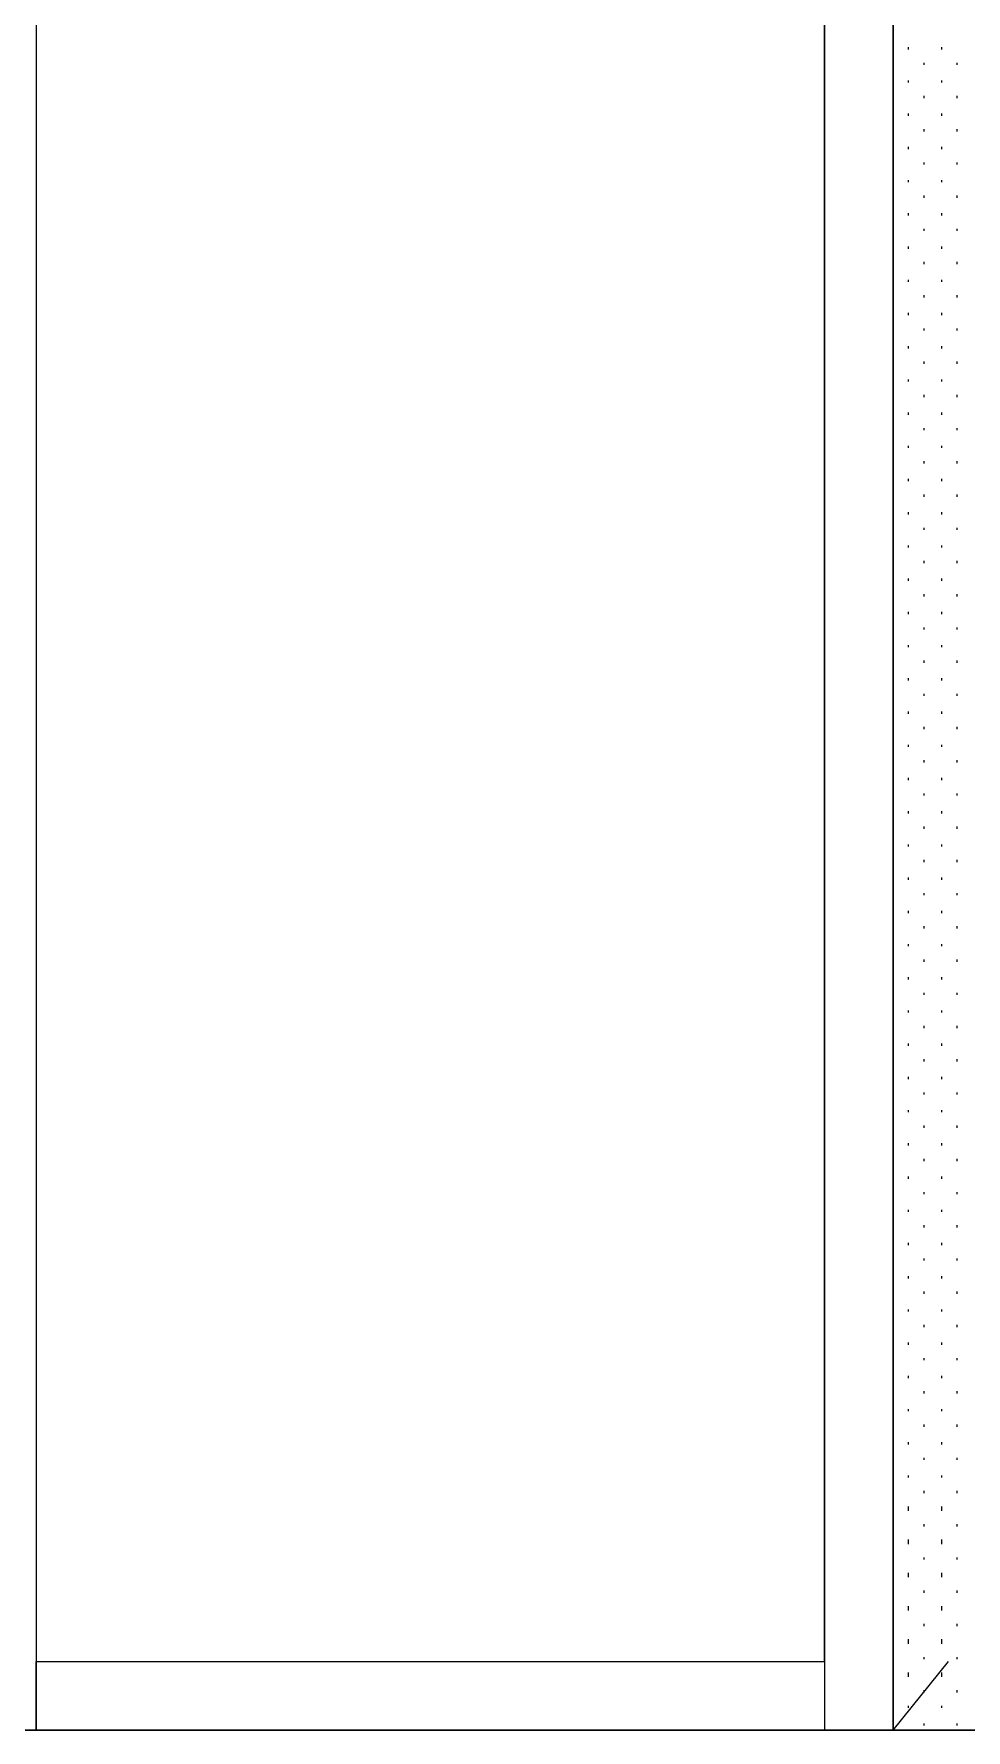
# Model space of a CAD drawing. Header units: inches. Extents: x -6061 to 13621, y -296 to 7483.
# Drawn here: x -5688.9 to -5655.2, y -184.6 to -123.2 of the extents above; entities that cross this region are included whole.
import ezdxf

# ---------------------------------------------------------------- set-up
doc = ezdxf.new("R2010")
doc.units = ezdxf.units.IN
doc.header["$MEASUREMENT"] = 0
doc.layers.get('0').update_dxf_attribs({"linetype": 'CONTINUOUS'})

msp = doc.modelspace()

# ---------------------------------------------------------------- linework, layer by layer
at = {"color": 7, "linetype": 'Continuous', "lineweight": 9, "true_color": 0x000007}
for p, q in [((-5688.83805, -92.53575), (-5688.83805, -184.55973)), ((-5660.32583, -92.53575), (-5660.32583, -184.55973)), ((-5657.84302, -92.53575), (-5657.84302, -184.55973)), ((-5688.83805, -95.01855), (-5688.83805, -182.07692)), ((-5660.32583, -182.07692), (-5660.32583, -95.01855)), ((-5657.84302, -184.55973), (-5657.84302, -95.01855)), ((-5688.83805, -182.07692), (-5660.32583, -182.07692)), ((-5688.83805, -184.55973), (-5688.83805, -182.07692)), ((-5688.83805, -182.07692), (-5660.32583, -182.07692)), ((-5660.32583, -182.07692), (-5660.32583, -184.55973)), ((-5657.84302, -184.55973), (-5655.84076, -182.07692)), ((-5691.32085, -184.55973), (-5688.83805, -184.55973)), ((-5688.83805, -184.55973), (-5691.32085, -184.55973)), ((-5660.32583, -184.55973), (-5688.83805, -184.55973)), ((-5688.83805, -184.55973), (-5660.32583, -184.55973)), ((-5660.32583, -184.55973), (-5657.84302, -184.55973)), ((-5657.84302, -184.55973), (-5660.32583, -184.55973)), ((-5621.8023, -184.55973), (-5657.84302, -184.55973)), ((-5657.84302, -184.55973), (-5621.8023, -184.55973))]:
    msp.add_line(p, q, dxfattribs=at)
at = {"color": 7, "linetype": 'Continuous', "lineweight": 9, "true_color": 0xffffff}
for p, q in [((-5657.28239, -123.77104), (-5657.28239, -123.69095)), ((-5656.08103, -123.77104), (-5656.08103, -123.69095)), ((-5656.72176, -124.33167), (-5656.72176, -124.25158)), ((-5655.5204, -124.33167), (-5655.5204, -124.25158)), ((-5657.28239, -124.9724), (-5657.28239, -124.89231)), ((-5656.08103, -124.9724), (-5656.08103, -124.89231)), ((-5656.72176, -125.53303), (-5656.72176, -125.45294)), ((-5655.5204, -125.53303), (-5655.5204, -125.45294)), ((-5657.28239, -126.17376), (-5657.28239, -126.09367)), ((-5656.08103, -126.17376), (-5656.08103, -126.09367)), ((-5656.72176, -126.73439), (-5656.72176, -126.6543)), ((-5655.5204, -126.73439), (-5655.5204, -126.6543)), ((-5657.28239, -127.37511), (-5657.28239, -127.29502)), ((-5656.08103, -127.37511), (-5656.08103, -127.29502)), ((-5656.72176, -127.93575), (-5656.72176, -127.85566)), ((-5655.5204, -127.93575), (-5655.5204, -127.85566)), ((-5657.28239, -128.57647), (-5657.28239, -128.49638)), ((-5656.08103, -128.57647), (-5656.08103, -128.49638)), ((-5656.72176, -129.1371), (-5656.72176, -129.05701)), ((-5655.5204, -129.1371), (-5655.5204, -129.05701)), ((-5657.28239, -129.77783), (-5657.28239, -129.69774)), ((-5656.08103, -129.77783), (-5656.08103, -129.69774)), ((-5656.72176, -130.33846), (-5656.72176, -130.25837)), ((-5655.5204, -130.33846), (-5655.5204, -130.25837)), ((-5657.28239, -130.97919), (-5657.28239, -130.8991)), ((-5656.08103, -130.97919), (-5656.08103, -130.8991)), ((-5656.72176, -131.53982), (-5656.72176, -131.45973)), ((-5655.5204, -131.53982), (-5655.5204, -131.45973)), ((-5657.28239, -132.18054), (-5657.28239, -132.10045)), ((-5656.08103, -132.18054), (-5656.08103, -132.10045)), ((-5656.72176, -132.74118), (-5656.72176, -132.66109)), ((-5655.5204, -132.74118), (-5655.5204, -132.66109)), ((-5657.28239, -133.3819), (-5657.28239, -133.30181)), ((-5656.08103, -133.3819), (-5656.08103, -133.30181)), ((-5656.72176, -133.94253), (-5656.72176, -133.86244)), ((-5655.5204, -133.94253), (-5655.5204, -133.86244)), ((-5657.28239, -134.58326), (-5657.28239, -134.50317)), ((-5656.08103, -134.58326), (-5656.08103, -134.50317)), ((-5656.72176, -135.14389), (-5656.72176, -135.0638)), ((-5655.5204, -135.14389), (-5655.5204, -135.0638)), ((-5657.28239, -135.78462), (-5657.28239, -135.70453)), ((-5656.08103, -135.78462), (-5656.08103, -135.70453)), ((-5656.72176, -136.34525), (-5656.72176, -136.26516)), ((-5655.5204, -136.34525), (-5655.5204, -136.26516)), ((-5657.28239, -136.98597), (-5657.28239, -136.90588)), ((-5656.08103, -136.98597), (-5656.08103, -136.90588)), ((-5656.72176, -137.54661), (-5656.72176, -137.46652)), ((-5655.5204, -137.54661), (-5655.5204, -137.46652)), ((-5657.28239, -138.18733), (-5657.28239, -138.10724)), ((-5656.08103, -138.18733), (-5656.08103, -138.10724)), ((-5656.72176, -138.74796), (-5656.72176, -138.66787)), ((-5655.5204, -138.74796), (-5655.5204, -138.66787)), ((-5657.28239, -139.38869), (-5657.28239, -139.3086)), ((-5656.72176, -139.94932), (-5656.72176, -139.86923)), ((-5656.08103, -139.38869), (-5656.08103, -139.3086)), ((-5655.5204, -139.94932), (-5655.5204, -139.86923)), ((-5657.28239, -140.59005), (-5657.28239, -140.50995)), ((-5656.72176, -141.15068), (-5656.72176, -141.07059)), ((-5656.08103, -140.59005), (-5656.08103, -140.50995)), ((-5655.5204, -141.15068), (-5655.5204, -141.07059)), ((-5657.28239, -141.7914), (-5657.28239, -141.71131)), ((-5656.08103, -141.7914), (-5656.08103, -141.71131)), ((-5656.72176, -142.35204), (-5656.72176, -142.27195)), ((-5655.5204, -142.35204), (-5655.5204, -142.27195)), ((-5657.28239, -142.99276), (-5657.28239, -142.91267)), ((-5656.08103, -142.99276), (-5656.08103, -142.91267)), ((-5656.72176, -143.55339), (-5656.72176, -143.4733)), ((-5655.5204, -143.55339), (-5655.5204, -143.4733)), ((-5657.28239, -144.19412), (-5657.28239, -144.11403)), ((-5656.08103, -144.19412), (-5656.08103, -144.11403)), ((-5656.72176, -144.75475), (-5656.72176, -144.67466)), ((-5655.5204, -144.75475), (-5655.5204, -144.67466)), ((-5657.28239, -145.39548), (-5657.28239, -145.31538)), ((-5656.08103, -145.39548), (-5656.08103, -145.31538)), ((-5656.72176, -145.95611), (-5656.72176, -145.87602)), ((-5655.5204, -145.95611), (-5655.5204, -145.87602)), ((-5657.28239, -146.59683), (-5657.28239, -146.51674)), ((-5656.08103, -146.59683), (-5656.08103, -146.51674)), ((-5656.72176, -147.15747), (-5656.72176, -147.07738)), ((-5655.5204, -147.15747), (-5655.5204, -147.07738)), ((-5657.28239, -147.79819), (-5657.28239, -147.7181)), ((-5656.08103, -147.79819), (-5656.08103, -147.7181)), ((-5656.72176, -148.35882), (-5656.72176, -148.27873)), ((-5655.5204, -148.35882), (-5655.5204, -148.27873)), ((-5657.28239, -148.99955), (-5657.28239, -148.91946)), ((-5656.08103, -148.99955), (-5656.08103, -148.91946)), ((-5656.72176, -149.56018), (-5656.72176, -149.48009)), ((-5655.5204, -149.56018), (-5655.5204, -149.48009)), ((-5657.28239, -150.20091), (-5657.28239, -150.12081)), ((-5656.08103, -150.20091), (-5656.08103, -150.12081)), ((-5656.72176, -150.76154), (-5656.72176, -150.68145)), ((-5655.5204, -150.76154), (-5655.5204, -150.68145)), ((-5657.28239, -151.40226), (-5657.28239, -151.32217)), ((-5656.08103, -151.40226), (-5656.08103, -151.32217)), ((-5656.72176, -151.9629), (-5656.72176, -151.88281)), ((-5655.5204, -151.9629), (-5655.5204, -151.88281)), ((-5657.28239, -152.60362), (-5657.28239, -152.52353)), ((-5656.08103, -152.60362), (-5656.08103, -152.52353)), ((-5656.72176, -153.16425), (-5656.72176, -153.08416)), ((-5655.5204, -153.16425), (-5655.5204, -153.08416)), ((-5657.28239, -153.80498), (-5657.28239, -153.72489)), ((-5656.08103, -153.80498), (-5656.08103, -153.72489)), ((-5656.72176, -154.36561), (-5656.72176, -154.28552)), ((-5655.5204, -154.36561), (-5655.5204, -154.28552)), ((-5657.28239, -155.00634), (-5657.28239, -154.92624)), ((-5656.08103, -155.00634), (-5656.08103, -154.92624)), ((-5656.72176, -155.56697), (-5656.72176, -155.48688)), ((-5655.5204, -155.56697), (-5655.5204, -155.48688)), ((-5657.28239, -156.20769), (-5657.28239, -156.1276)), ((-5656.08103, -156.20769), (-5656.08103, -156.1276)), ((-5656.72176, -156.76833), (-5656.72176, -156.68824)), ((-5655.5204, -156.76833), (-5655.5204, -156.68824)), ((-5657.28239, -157.40905), (-5657.28239, -157.32896)), ((-5656.08103, -157.40905), (-5656.08103, -157.32896)), ((-5656.72176, -157.96968), (-5656.72176, -157.88959)), ((-5655.5204, -157.96968), (-5655.5204, -157.88959)), ((-5657.28239, -158.61041), (-5657.28239, -158.53032)), ((-5656.08103, -158.61041), (-5656.08103, -158.53032)), ((-5656.72176, -159.17104), (-5656.72176, -159.09095)), ((-5655.5204, -159.17104), (-5655.5204, -159.09095)), ((-5657.28239, -159.81176), (-5657.28239, -159.73167)), ((-5656.08103, -159.81176), (-5656.08103, -159.73167)), ((-5656.72176, -160.3724), (-5656.72176, -160.29231)), ((-5655.5204, -160.3724), (-5655.5204, -160.29231)), ((-5657.28239, -161.01312), (-5657.28239, -160.93303)), ((-5656.08103, -161.01312), (-5656.08103, -160.93303)), ((-5656.72176, -161.57376), (-5656.72176, -161.49367)), ((-5655.5204, -161.57376), (-5655.5204, -161.49367)), ((-5657.28239, -162.21448), (-5657.28239, -162.13439)), ((-5656.08103, -162.21448), (-5656.08103, -162.13439)), ((-5656.72176, -162.77511), (-5656.72176, -162.69502)), ((-5655.5204, -162.77511), (-5655.5204, -162.69502)), ((-5657.28239, -163.41584), (-5657.28239, -163.33575)), ((-5656.08103, -163.41584), (-5656.08103, -163.33575)), ((-5656.72176, -163.97647), (-5656.72176, -163.89638)), ((-5655.5204, -163.97647), (-5655.5204, -163.89638)), ((-5657.28239, -164.61719), (-5657.28239, -164.5371)), ((-5656.08103, -164.61719), (-5656.08103, -164.5371)), ((-5656.72176, -165.17783), (-5656.72176, -165.09774)), ((-5655.5204, -165.17783), (-5655.5204, -165.09774)), ((-5657.28239, -165.81855), (-5657.28239, -165.73846)), ((-5656.08103, -165.81855), (-5656.08103, -165.73846)), ((-5656.72176, -166.37919), (-5656.72176, -166.2991)), ((-5655.5204, -166.37919), (-5655.5204, -166.2991)), ((-5657.28239, -167.01991), (-5657.28239, -166.93982)), ((-5656.08103, -167.01991), (-5656.08103, -166.93982)), ((-5656.72176, -167.58054), (-5656.72176, -167.50045)), ((-5655.5204, -167.58054), (-5655.5204, -167.50045)), ((-5657.28239, -168.22127), (-5657.28239, -168.14118)), ((-5656.72176, -168.7819), (-5656.72176, -168.70181)), ((-5656.08103, -168.22127), (-5656.08103, -168.14118)), ((-5655.5204, -168.7819), (-5655.5204, -168.70181)), ((-5657.28239, -169.42262), (-5657.28239, -169.34253)), ((-5656.72176, -169.98326), (-5656.72176, -169.90317)), ((-5656.08103, -169.42262), (-5656.08103, -169.34253)), ((-5655.5204, -169.98326), (-5655.5204, -169.90317)), ((-5657.28239, -170.62398), (-5657.28239, -170.54389)), ((-5656.08103, -170.62398), (-5656.08103, -170.54389)), ((-5656.72176, -171.18462), (-5656.72176, -171.10453)), ((-5655.5204, -171.18462), (-5655.5204, -171.10453)), ((-5657.28239, -171.82534), (-5657.28239, -171.74525)), ((-5656.08103, -171.82534), (-5656.08103, -171.74525)), ((-5656.72176, -172.38597), (-5656.72176, -172.30588)), ((-5655.5204, -172.38597), (-5655.5204, -172.30588)), ((-5657.28239, -173.0267), (-5657.28239, -172.94661)), ((-5656.08103, -173.0267), (-5656.08103, -172.94661)), ((-5656.72176, -173.58733), (-5656.72176, -173.50724)), ((-5655.5204, -173.58733), (-5655.5204, -173.50724)), ((-5657.28239, -174.22805), (-5657.28239, -174.14796)), ((-5656.08103, -174.22805), (-5656.08103, -174.14796)), ((-5656.72176, -174.78869), (-5656.72176, -174.7086)), ((-5655.5204, -174.78869), (-5655.5204, -174.7086)), ((-5657.28239, -175.42941), (-5657.28239, -175.34932)), ((-5656.08103, -175.42941), (-5656.08103, -175.34932)), ((-5656.72176, -175.99005), (-5656.72176, -175.90995)), ((-5655.5204, -175.99005), (-5655.5204, -175.90995)), ((-5657.28239, -176.63077), (-5657.28239, -176.47059)), ((-5656.08103, -176.63077), (-5656.08103, -176.47059)), ((-5656.72176, -177.1914), (-5656.72176, -177.11131)), ((-5655.5204, -177.1914), (-5655.5204, -177.11131)), ((-5657.28239, -177.83213), (-5657.28239, -177.67195)), ((-5656.08103, -177.83213), (-5656.08103, -177.67195)), ((-5656.72176, -178.39276), (-5656.72176, -178.31267)), ((-5655.5204, -178.39276), (-5655.5204, -178.31267)), ((-5657.28239, -179.03348), (-5657.28239, -178.8733)), ((-5656.08103, -179.03348), (-5656.08103, -178.8733)), ((-5656.72176, -179.59412), (-5656.72176, -179.51403)), ((-5655.5204, -179.59412), (-5655.5204, -179.51403)), ((-5657.28239, -180.23484), (-5657.28239, -180.07466)), ((-5656.08103, -180.23484), (-5656.08103, -180.07466)), ((-5656.72176, -180.79548), (-5656.72176, -180.71538)), ((-5655.5204, -180.79548), (-5655.5204, -180.71538)), ((-5657.28239, -181.4362), (-5657.28239, -181.27602)), ((-5656.08103, -181.4362), (-5656.08103, -181.27602)), ((-5656.72176, -181.99683), (-5656.72176, -181.91674)), ((-5655.5204, -181.99683), (-5655.5204, -181.91674)), ((-5657.28239, -182.63756), (-5657.28239, -182.47738)), ((-5656.08103, -182.63756), (-5656.08103, -182.47738)), ((-5656.72176, -183.19819), (-5656.72176, -183.1181)), ((-5655.5204, -183.19819), (-5655.5204, -183.1181)), ((-5657.28239, -183.75882), (-5657.28239, -183.67873)), ((-5656.08103, -183.75882), (-5656.08103, -183.67873)), ((-5656.72176, -184.39955), (-5656.72176, -184.31946)), ((-5655.5204, -184.39955), (-5655.5204, -184.31946))]:
    msp.add_line(p, q, dxfattribs=at)

doc.saveas('drawing.dxf')
